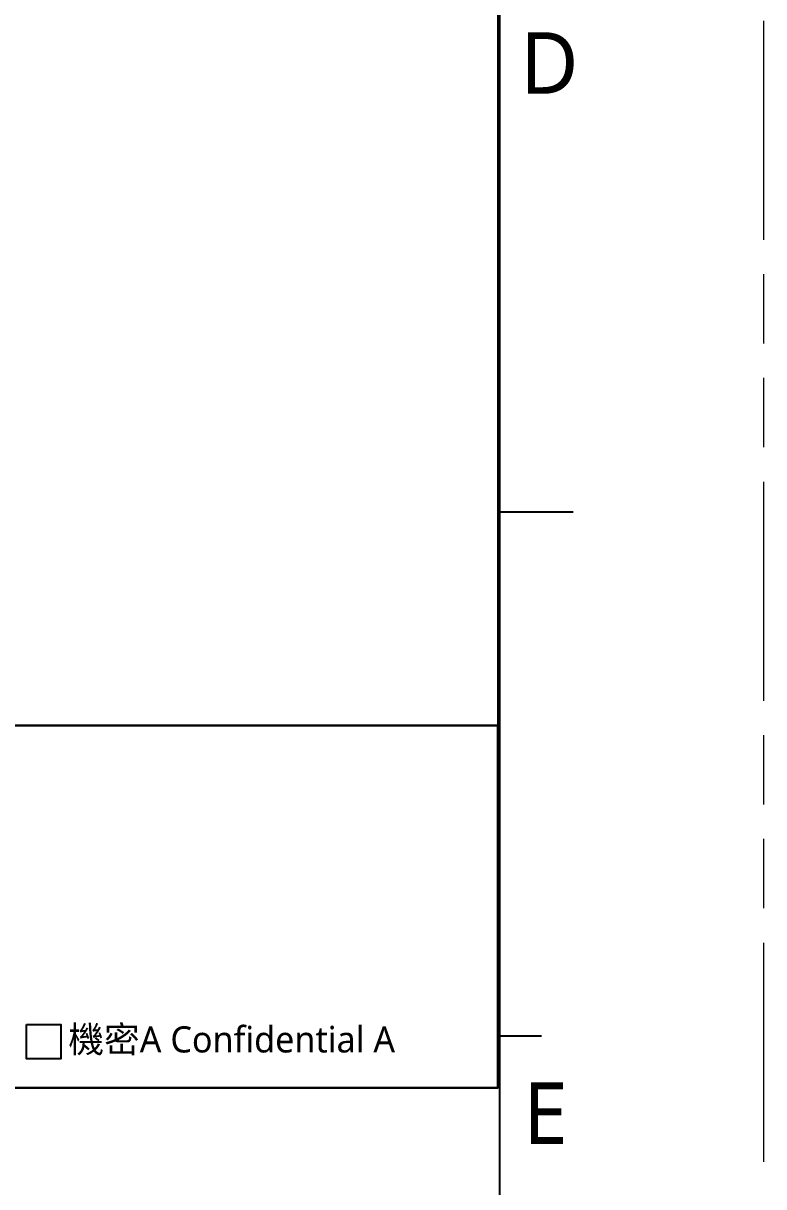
# Model space of a CAD drawing. Extents: x 592 to 965, y 89 to 353.
# Drawn here: x 932.7 to 964.9, y 127.9 to 178.3 of the extents above; entities that cross this region are included whole.
import ezdxf

# ---------------------------------------------------------------- set-up
doc = ezdxf.new("R2010")
doc.units = 0
doc.linetypes.add('PHANTOM', pattern=[29.5, 9.5, -1.5, 3, -1.5, 3, -1.5, 9.5])
doc.layers.get('0').update_dxf_attribs({"color": 9})
doc.layers.add('0PAPERF', color=2, linetype='PHANTOM', lineweight=5, plot=False)
doc.layers.add('鵬鼎', color=5, linetype='Continuous')
doc.styles.get("Standard").update_dxf_attribs({"font": 'txt.shx'})

msp = doc.modelspace()

# ---------------------------------------------------------------- linework, layer by layer
for p, q in [((953.402, 96.234), (953.402, 338.976)), ((953.328, 199.912), (953.328, 147.883)), ((953.402, 157.147), (956.584, 157.147)), ((953.328, 147.883), (882.592, 147.883)), ((953.328, 132.164), (953.328, 147.883)), ((953.402, 134.418), (955.22, 134.418)), ((882.592, 132.164), (953.328, 132.164))]:
    msp.add_line(p, q)
at = {"color": 0}
for p, q in [((745.611, 147.883), (953.328, 147.883)), ((953.328, 132.164), (827.575, 132.164))]:
    msp.add_line(p, q, dxfattribs=at)
msp.add_lwpolyline([(827.575, 147.883), (953.328, 147.883), (953.328, 132.164), (827.575, 132.164)], close=True, dxfattribs=at)
at = {"color": 1}
msp.add_lwpolyline([(932.863, 134.909), (934.351, 134.909), (934.351, 133.422), (932.863, 133.422)], close=True, dxfattribs=at)
at = {"layer": '0PAPERF'}
msp.add_line((964.86, 88.961), (964.86, 352.619), dxfattribs=at)

# ---------------------------------------------------------------- texts
at = {"color": 2, "insert": (934.682, 134.834), "char_height": 1.13605, "width": 14.83676, "attachment_point": 1}
msp.add_mtext('{\\fMicrosoft JhengHei|b0|i0|c136|p18;\\C1;機密A Confidential A}', dxfattribs=at)
at = {"layer": '鵬鼎', "char_height": 2.66772, "width": 5.03196, "attachment_point": 1}
for s, insert in [('{\\fMicrosoft JhengHei|b0|i0|c136|p0;\\C0;D}', (954.287, 177.957)), ('{\\fMicrosoft JhengHei|b0|i0|c136|p0;\\C0;E}', (954.419, 132.398))]:
    msp.add_mtext(s, dxfattribs=dict(at, insert=insert))

doc.saveas('drawing.dxf')
